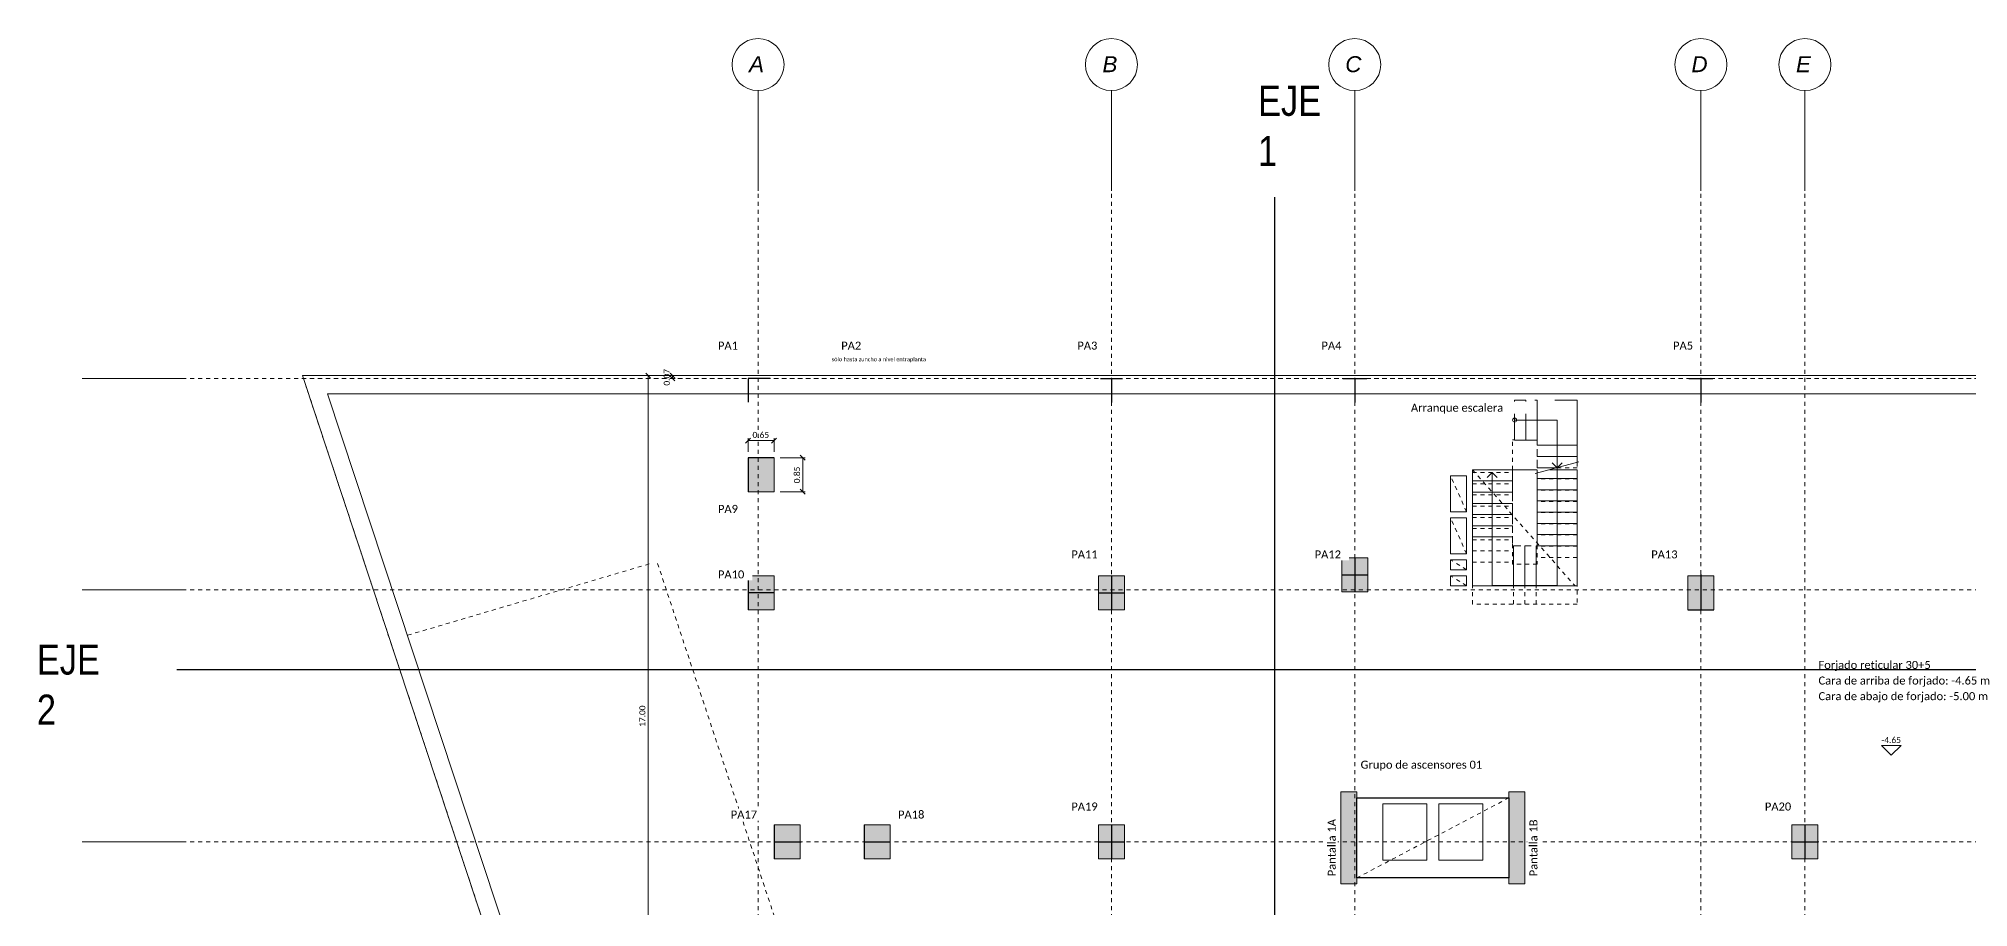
# Model space of a CAD drawing. Header units: millimetres. Extents: x -65 to 53, y -59 to 44.
# Drawn here: x -65.3 to -17.08, y 22.69 to 44.4 of the extents above; entities that cross this region are included whole.
import ezdxf

# ---------------------------------------------------------------- set-up
doc = ezdxf.new("R2010")
doc.units = ezdxf.units.MM
doc.linetypes.add('Trazo general', pattern=[0.001875, 0.00125, -0.000625])
for name, color, linetype, lineweight in [('0-AR-TXT', 7, 'Continuous', 5), ('0-AUX', 7, 'Continuous', 5), ('00-AUX-1', 7, 'Trazo general', 5), ('00-AUX-4', 7, 'Continuous', 5), ('1-AR-ESCALERA', 7, 'Continuous', 5), ('1-AR-ESCALERA-1', 7, 'Trazo general', 5), ('1-AR-PILARES', 7, 'Continuous', 5), ('1-AR-VISTA', 7, 'Continuous', 5), ('CS-COTAS-100', 7, 'Continuous', 5), ('CS-NIVELES', 7, 'Continuous', 5)]:
    doc.layers.add(name, color=color, linetype=linetype, lineweight=lineweight)
for name, color, linetype, lineweight, true_color in [('0-AR-TXT-1', 5, 'Continuous', 5, 0x0000ff), ('0-AR-TXT-2', 1, 'Continuous', 5, 0xff0000), ('00-AUX-2', 9, 'Trazo general', 5, 0x808080), ('00-AUX-3', 5, 'Continuous', 5, 0x0000ff), ('00-AUX-5', 7, 'Continuous', 25, 0xff8000), ('00-AUX-6', 5, 'Trazo general', 5, 0x0000ff), ('1-AR-PILARES-1', 7, 'Continuous', 5, 0xc0c0c0), ('CS-COTAS-1', 7, 'Continuous', 5, 0x544282), ('REJILLA-1', 7, 'Continuous', 5, 0x008080), ('REJILLA-2', 7, 'Trazo general', 5, 0x008080)]:
    doc.layers.add(name, color=color, linetype=linetype, lineweight=lineweight, true_color=true_color)
doc.layers.add('EJES DE REPLANTEO', color=30, linetype='Continuous')
doc.styles.add('Arial_I', font='ariali.ttf', dxfattribs={"height": 0.4})
doc.styles.add('Calibri', font='calibri.ttf', dxfattribs={"height": 0.2})
doc.styles.add('Calibri_1', font='calibri.ttf', dxfattribs={"height": 0.15})
doc.styles.add('Calibri_2', font='calibri.ttf', dxfattribs={"height": 0.1})
doc.styles.add('FS_Technic', font='technic_.ttf', dxfattribs={"height": 2.5})
doc.dimstyles.new('AIC_replanteo', dxfattribs={"dimscale": 0.3048, "dimtxt": 0.176602, "dimasz": 0.393701, "dimexe": 0.19685, "dimexo": 0.492126, "dimgap": 0.032808, "dimtad": 1, "dimrnd": 0.01, "dimzin": 0, "dimdsep": 46, "dimtxsty": 'Calibri_1', "dimblk1": 'OBLIQUE', "dimblk2": 'OBLIQUE', "dimsah": 1, "dimcen": 0.09, "dimazin": 0, "dimtfac": 1, "dimtdec": 4, "dimtix": 1, "dimtmove": 0, "dimatfit": 3, "dimfxl": 1, "dimtvp": 1, "dimtolj": 1, "dimtzin": 0, "dimarcsym": 2})

# ---------------------------------------------------------------- blocks, each defined once
blk = doc.blocks.new('Rejilla - Extremo de rejilla-3554-Sótano 1- forjado 01 - STR')
at = {"layer": '0-AUX'}
blk.add_circle((0, 0), 0.0065, dxfattribs=at)
blk = doc.blocks.new('Cotas de elevación - Cota vertical-26384-Sótano 1- forjado 01 - STR')
at = {"layer": 'CS-NIVELES'}
for p, q in [((0.00247, 0.00247), (-0.00247, 0.00247)), ((-0.00247, 0.00247), (0, 0)), ((0, 0), (0.00247, 0.00247))]:
    blk.add_line(p, q, dxfattribs=at)
blk = doc.blocks.new('DIMBLOCK1-Sótano 1- forjado 01 - STR')
at = {"layer": 'CS-COTAS-100', "color": 187, "true_color": 0x544282, "transparency": 16777216}
for p, q in [((-46.204, 33.928), (-46.77, 33.928)), ((-46.204, 33.078), (-46.204, 33.928)), ((-46.204, 33.928), (-46.144, 33.928)), ((-46.204, 33.078), (-46.77, 33.078)), ((-46.204, 33.078), (-46.144, 33.078))]:
    blk.add_line(p, q, dxfattribs=at)
at = {"layer": 'CS-COTAS-100', "color": 187, "lineweight": 15, "true_color": 0x544282, "transparency": 16777216}
for p, q in [((-46.204, 33.928), (-46.264, 33.988)), ((-46.204, 33.928), (-46.144, 33.868)), ((-46.204, 33.078), (-46.264, 33.138)), ((-46.204, 33.078), (-46.144, 33.018))]:
    blk.add_line(p, q, dxfattribs=at)
at = {"layer": 'CS-COTAS-100', "color": 0, "transparency": 16777216, "insert": (-46.422, 33.29), "char_height": 0.15, "width": 0.5107, "attachment_point": 1, "rotation": 90, "line_spacing_factor": 1.158048, "style": 'Calibri_1'}
blk.add_mtext('0.85', dxfattribs=at)
blk = doc.blocks.new('_Oblique')
at = {"color": 0, "linetype": 'ByBlock', "lineweight": -2}
blk.add_line((-0.5, -0.5), (0.5, 0.5), dxfattribs=at)
blk = doc.blocks.new('DIMBLOCK2-Sótano 1- forjado 01 - STR')
at = {"layer": 'CS-COTAS-100', "color": 187, "lineweight": 15, "true_color": 0x544282, "transparency": 16777216}
for p, q in [((-47.57, 34.355), (-47.63, 34.295)), ((-47.57, 34.355), (-47.51, 34.415)), ((-46.92, 34.355), (-46.98, 34.295)), ((-46.92, 34.355), (-46.86, 34.415))]:
    blk.add_line(p, q, dxfattribs=at)
at = {"layer": 'CS-COTAS-100', "color": 187, "true_color": 0x544282, "transparency": 16777216}
for p, q in [((-47.57, 34.355), (-47.57, 34.415)), ((-47.57, 34.355), (-46.92, 34.355)), ((-47.57, 34.355), (-47.57, 34.078)), ((-46.92, 34.355), (-46.92, 34.415)), ((-46.92, 34.355), (-46.92, 34.078))]:
    blk.add_line(p, q, dxfattribs=at)
at = {"layer": 'CS-COTAS-100', "color": 0, "transparency": 16777216, "insert": (-47.458, 34.573), "char_height": 0.15, "width": 0.5107, "attachment_point": 1, "line_spacing_factor": 1.158048, "style": 'Calibri_1'}
blk.add_mtext('0.65', dxfattribs=at)
blk = doc.blocks.new('DIMBLOCK14-Sótano 1- forjado 01 - STR')
at = {"layer": 'CS-COTAS-100', "color": 187, "lineweight": 15, "true_color": 0x544282, "transparency": 16777216}
for p, q in [((-50.067, 35.978), (-50.127, 36.038)), ((-50.067, 35.978), (-50.007, 35.918)), ((-50.067, 18.978), (-50.127, 19.038)), ((-50.067, 18.978), (-50.007, 18.918))]:
    blk.add_line(p, q, dxfattribs=at)
at = {"layer": 'CS-COTAS-100', "color": 187, "true_color": 0x544282, "transparency": 16777216}
for p, q in [((-50.067, 35.978), (-50.127, 35.978)), ((-50.067, 18.978), (-50.067, 35.978)), ((-50.067, 35.978), (-50.002, 35.978)), ((-50.067, 18.978), (-50.127, 18.978)), ((-50.067, 18.978), (-47.09, 18.978))]:
    blk.add_line(p, q, dxfattribs=at)
at = {"layer": 'CS-COTAS-100', "color": 0, "transparency": 16777216, "insert": (-50.285, 27.204), "char_height": 0.15, "width": 0.65661, "attachment_point": 1, "rotation": 90, "line_spacing_factor": 1.158048, "style": 'Calibri_1'}
blk.add_mtext('17.00', dxfattribs=at)
blk = doc.blocks.new('DIMBLOCK15-Sótano 1- forjado 01 - STR')
at = {"layer": 'CS-COTAS-100', "color": 187, "lineweight": 15, "true_color": 0x544282, "transparency": 16777216}
for p, q in [((-49.458, 35.978), (-49.518, 36.038)), ((-49.458, 35.908), (-49.518, 35.968)), ((-49.458, 35.978), (-49.398, 35.918)), ((-49.458, 35.908), (-49.398, 35.848))]:
    blk.add_line(p, q, dxfattribs=at)
at = {"layer": 'CS-COTAS-100', "color": 187, "true_color": 0x544282, "transparency": 16777216}
for p, q in [((-49.458, 35.978), (-49.518, 35.978)), ((-49.458, 35.908), (-49.518, 35.908)), ((-49.458, 35.908), (-49.458, 35.978)), ((-49.458, 35.978), (-49.393, 35.978)), ((-49.458, 35.908), (-49.393, 35.908))]:
    blk.add_line(p, q, dxfattribs=at)
at = {"layer": 'CS-COTAS-100', "color": 0, "transparency": 16777216, "insert": (-49.676, 35.73), "char_height": 0.15, "width": 0.5107, "attachment_point": 1, "rotation": 90, "line_spacing_factor": 1.158048, "style": 'Calibri_1'}
blk.add_mtext('0.07', dxfattribs=at)
blk = doc.blocks.new('zw$7473')
at = {"layer": 'EJES DE REPLANTEO'}
for p, q in [((-53.898, -79.782), (-53.898, 15.611)), ((26.908, 3.8), (-81.327, 3.8))]:
    blk.add_line(p, q, dxfattribs=at)
at = {"layer": 'EJES DE REPLANTEO', "char_height": 0.75, "attachment_point": 1, "style": 'FS_Technic'}
for s, insert, width in [('EJE 1', (-54.314, 18.392), 0.51538), ('EJE 2', (-84.828, 4.431), 0.22677)]:
    blk.add_mtext(s, dxfattribs=dict(at, insert=insert, width=width))

msp = doc.modelspace()

# ---------------------------------------------------------------- hatches: boundary and pattern name
at = {"layer": '1-AR-PILARES-1'}
for points in [[(-47.56992, 33.07799), (-46.91992, 33.07799), (-46.91992, 33.92799), (-47.56992, 33.92799)], [(-32.73492, 30.57799), (-32.08492, 30.57799), (-32.08492, 31.42799), (-32.73492, 31.42799)], [(-47.56992, 30.12799), (-46.91992, 30.12799), (-46.91992, 30.97799), (-47.56992, 30.97799)], [(-38.81492, 30.12799), (-38.16492, 30.12799), (-38.16492, 30.97799), (-38.81492, 30.97799)], [(-24.08492, 30.12799), (-23.43492, 30.12799), (-23.43492, 30.97799), (-24.08492, 30.97799)], [(-32.35992, 23.27799), (-32.35992, 25.57799), (-32.75992, 25.57799), (-32.75992, 23.27799)], [(-28.15992, 23.27799), (-28.15992, 25.57799), (-28.55992, 25.57799), (-28.55992, 23.27799)], [(-46.26992, 23.90299), (-46.26992, 24.75299), (-46.91992, 24.75299), (-46.91992, 23.90299)], [(-44.01992, 23.90299), (-44.01992, 24.75299), (-44.66992, 24.75299), (-44.66992, 23.90299)], [(-38.16492, 23.90299), (-38.16492, 24.75299), (-38.81492, 24.75299), (-38.81492, 23.90299)], [(-20.83492, 23.90299), (-20.83492, 24.75299), (-21.48492, 24.75299), (-21.48492, 23.90299)]]:
    msp.add_hatch(color=256, dxfattribs=at).paths.add_polyline_path(points)

# ---------------------------------------------------------------- linework, layer by layer
at = {"layer": '0-AUX'}
for p, q in [((-28.41492, 34.86799), (-28.13492, 34.86799)), ((-28.13492, 34.86799), (-27.85492, 34.86799)), ((-27.85492, 34.86799), (-27.35492, 34.86799)), ((-27.35492, 34.86799), (-27.35492, 34.23799)), ((-27.35492, 34.23799), (-27.35492, 33.95799)), ((-27.35492, 33.67799), (-27.47992, 33.80299)), ((-27.35492, 33.95799), (-27.35492, 33.67799)), ((-27.35492, 33.67799), (-27.22992, 33.80299)), ((-28.97146, 33.55799), (-29.09646, 33.43299)), ((-28.97146, 30.73805), (-28.97146, 33.55799)), ((-28.97146, 33.55799), (-28.84646, 33.43299)), ((-27.35492, 33.67799), (-27.35492, 30.73805)), ((-27.35492, 30.73805), (-28.97146, 30.73805))]:
    msp.add_line(p, q, dxfattribs=at)
msp.add_circle((-28.41492, 34.86799), 0.05, dxfattribs=at)
at = {"layer": '00-AUX-1'}
for p, q in [((-30.01492, 32.57799), (-30.01492, 33.47799)), ((-30.01492, 33.47799), (-29.61492, 33.47799)), ((-29.61492, 32.57799), (-30.01492, 33.47799)), ((-29.61492, 33.47799), (-29.61492, 32.57799)), ((-29.46492, 33.62799), (-26.90492, 30.72799)), ((-29.61492, 32.57799), (-30.01492, 32.57799)), ((-30.01492, 31.52799), (-30.01492, 32.42799)), ((-30.01492, 32.42799), (-29.61492, 32.42799)), ((-29.61492, 31.52799), (-30.01492, 32.42799)), ((-29.61492, 32.42799), (-29.61492, 31.52799)), ((-29.61492, 31.52799), (-30.01492, 31.52799)), ((-29.61492, 31.37799), (-30.01492, 31.37799)), ((-30.01492, 31.37799), (-30.01492, 31.12799)), ((-29.61492, 31.12799), (-30.01492, 31.37799)), ((-29.61492, 31.12799), (-29.61492, 31.37799)), ((-50.036, 31.27415), (-56.08176, 29.49067)), ((-41.50831, 6.12726), (-49.84611, 31.33695)), ((-30.01492, 31.12799), (-29.61492, 31.12799)), ((-30.01492, 30.72799), (-30.01492, 30.97799)), ((-30.01492, 30.97799), (-29.61492, 30.97799)), ((-29.61492, 30.72799), (-30.01492, 30.97799)), ((-29.61492, 30.97799), (-29.61492, 30.72799)), ((-29.61492, 30.72799), (-30.01492, 30.72799)), ((-32.35992, 25.42799), (-28.55992, 25.42799)), ((-32.35992, 23.42799), (-28.55992, 25.42799)), ((-28.55992, 23.42799), (-32.35992, 23.42799))]:
    msp.add_line(p, q, dxfattribs=at)
at = {"layer": '00-AUX-2'}
for p, q in [((-28.46492, 33.02799), (-28.46492, 34.38799)), ((-28.41492, 34.37799), (-28.46492, 34.37799))]:
    msp.add_line(p, q, dxfattribs=at)
at = {"layer": '00-AUX-3'}
for p, q in [((-31.70992, 25.27578), (-30.60992, 25.27578)), ((-31.70992, 23.87578), (-31.70992, 25.27578)), ((-30.60992, 25.27578), (-30.60992, 23.87578)), ((-29.20992, 25.27578), (-30.30992, 25.27578)), ((-30.30992, 25.27578), (-30.30992, 23.87578)), ((-29.20992, 23.87578), (-29.20992, 25.27578)), ((-30.60992, 23.87578), (-31.70992, 23.87578)), ((-30.30992, 23.87578), (-29.20992, 23.87578))]:
    msp.add_line(p, q, dxfattribs=at)
at = {"layer": '00-AUX-4'}
for p, q in [((-58.70133, 35.97799), (43.26008, 35.97799)), ((-58.70133, 35.97799), (-47.34507, 1.64261)), ((-58.07852, 35.52799), (42.81008, 35.52799)), ((-58.07852, 35.52799), (-46.91783, 1.78392))]:
    msp.add_line(p, q, dxfattribs=at)
at = {"layer": '00-AUX-5'}
for p, q in [((-47.01992, 35.90799), (-47.56992, 35.90799)), ((-47.56992, 35.90799), (-47.56992, 35.31799)), ((-38.76492, 35.90787), (-38.21492, 35.90787)), ((-38.48992, 35.90787), (-38.48992, 35.30787)), ((-32.70992, 35.90787), (-32.10992, 35.90787)), ((-32.40992, 35.90787), (-32.40992, 35.30787)), ((-24.05992, 35.90787), (-23.45992, 35.90787)), ((-23.75992, 35.90787), (-23.75992, 35.30787)), ((-46.91992, 33.92799), (-47.56992, 33.92799)), ((-47.56992, 33.92799), (-47.56992, 33.07799)), ((-32.40992, 31.42799), (-32.40992, 30.57799)), ((-47.56992, 30.97799), (-47.56992, 30.12799)), ((-38.48992, 30.97799), (-38.48992, 30.12799)), ((-32.73492, 31.00299), (-32.08492, 31.00299)), ((-23.75992, 31.00799), (-23.75992, 30.12799)), ((-46.91992, 30.55299), (-47.56992, 30.55299)), ((-38.81492, 30.55299), (-38.16492, 30.55299)), ((-24.08492, 30.12799), (-23.43492, 30.12799)), ((-32.35992, 25.42799), (-28.55992, 25.42799)), ((-32.35992, 23.42799), (-32.35992, 25.42799)), ((-28.55992, 25.42799), (-28.55992, 23.42799)), ((-46.91992, 24.75299), (-46.91992, 23.90299)), ((-44.66992, 24.75299), (-44.66992, 23.90299)), ((-38.48992, 24.75299), (-38.48992, 23.90299)), ((-21.15992, 24.75299), (-21.15992, 23.90299)), ((-46.91992, 24.32799), (-46.23992, 24.32799)), ((-44.66992, 24.32799), (-44.01992, 24.32799)), ((-38.81492, 24.32799), (-38.16492, 24.32799)), ((-21.48492, 24.32799), (-20.83492, 24.32799)), ((-28.55992, 23.42799), (-32.35992, 23.42799))]:
    msp.add_line(p, q, dxfattribs=at)
at = {"layer": '00-AUX-6'}
for p, q in [((-58.72133, 35.90799), (43.26008, 35.90799)), ((-58.70133, 35.97799), (43.26008, 35.97799)), ((-58.70133, 35.97799), (-47.49795, 2.10486))]:
    msp.add_line(p, q, dxfattribs=at)
at = {"layer": '1-AR-ESCALERA'}
for p, q in [((-28.41492, 35.36799), (-28.41492, 34.36799)), ((-28.41492, 35.36799), (-28.13492, 35.36799)), ((-28.41492, 35.36799), (-28.41492, 34.36799)), ((-28.13492, 35.36799), (-28.13492, 34.36799)), ((-27.91252, 35.36799), (-27.85492, 35.36799)), ((-27.85492, 35.36799), (-27.85492, 34.36799)), ((-27.41012, 35.36799), (-26.85492, 35.36799)), ((-26.85492, 35.36799), (-26.85492, 33.81196)), ((-28.41492, 34.36799), (-27.85492, 34.36799)), ((-27.85492, 34.36799), (-27.85492, 34.23799)), ((-26.85492, 34.23799), (-27.85492, 34.23799)), ((-27.90322, 33.53107), (-26.80662, 33.8249)), ((-27.85492, 34.14079), (-27.85492, 33.95799)), ((-26.85492, 33.95799), (-27.85492, 33.95799)), ((-27.85492, 33.87839), (-27.85492, 33.67799)), ((-29.46492, 33.62799), (-28.46492, 33.62799)), ((-29.46492, 33.34799), (-28.46492, 33.34799)), ((-28.46492, 33.36505), (-28.46492, 33.62799)), ((-28.46492, 33.1021), (-28.46492, 33.34799)), ((-27.35492, 33.67799), (-27.85492, 33.67799)), ((-27.85492, 33.61599), (-27.85492, 33.54401)), ((-27.85492, 33.54401), (-27.85492, 31.72799)), ((-26.85492, 33.40799), (-27.85492, 33.40799)), ((-29.46492, 33.06799), (-28.46492, 33.06799)), ((-28.46492, 32.83916), (-28.46492, 33.06799)), ((-26.85492, 33.12799), (-27.85492, 33.12799)), ((-26.85492, 32.84799), (-27.85492, 32.84799)), ((-29.46492, 32.78799), (-28.46492, 32.78799)), ((-29.46492, 32.50799), (-28.46492, 32.50799)), ((-28.46492, 32.57622), (-28.46492, 32.78799)), ((-28.46492, 32.31328), (-28.46492, 32.50799)), ((-26.85492, 32.56799), (-27.85492, 32.56799)), ((-29.46492, 32.22799), (-28.46492, 32.22799)), ((-29.46492, 31.94799), (-28.46492, 31.94799)), ((-28.46492, 32.05034), (-28.46492, 32.22799)), ((-28.46492, 31.7874), (-28.46492, 31.94799)), ((-26.85492, 32.28799), (-27.85492, 32.28799)), ((-26.85492, 32.00799), (-27.85492, 32.00799)), ((-28.26139, 31.72799), (-28.43992, 31.72799)), ((-28.43992, 30.72799), (-28.43992, 31.72799)), ((-27.99845, 31.72799), (-28.15992, 31.72799)), ((-28.15992, 30.72799), (-28.15992, 31.72799)), ((-27.85492, 31.72799), (-27.87992, 31.72799)), ((-27.87992, 30.72799), (-27.87992, 31.72799)), ((-26.85492, 31.72799), (-27.85492, 31.72799))]:
    msp.add_line(p, q, dxfattribs=at)
at = {"layer": '1-AR-ESCALERA-1'}
for p, q in [((-26.85492, 33.81196), (-26.85492, 30.26799)), ((-29.46492, 33.55799), (-28.46492, 33.55799)), ((-29.46492, 30.26799), (-29.46492, 33.55799)), ((-29.46492, 33.27799), (-28.46492, 33.27799)), ((-28.46492, 31.26799), (-28.46492, 33.55799)), ((-27.85492, 33.54401), (-27.85492, 31.26799)), ((-26.85492, 33.39799), (-27.85492, 33.39799)), ((-26.85492, 33.67799), (-27.35492, 33.67799)), ((-29.46492, 32.99799), (-28.46492, 32.99799)), ((-26.85492, 33.11799), (-27.85492, 33.11799)), ((-26.85492, 32.83799), (-27.85492, 32.83799)), ((-29.46492, 32.71799), (-28.46492, 32.71799)), ((-29.46492, 32.43799), (-28.46492, 32.43799)), ((-26.85492, 32.55799), (-27.85492, 32.55799)), ((-29.46492, 32.15799), (-28.46492, 32.15799)), ((-29.46492, 31.87799), (-28.46492, 31.87799)), ((-26.85492, 32.27799), (-27.85492, 32.27799)), ((-26.85492, 31.99799), (-27.85492, 31.99799)), ((-29.46492, 31.59799), (-28.46492, 31.59799)), ((-26.85492, 31.71799), (-27.85492, 31.71799)), ((-26.85492, 31.43799), (-27.85492, 31.43799)), ((-29.46492, 31.31799), (-28.46492, 31.31799)), ((-27.85492, 31.26799), (-28.46492, 31.26799)), ((-28.43992, 30.26799), (-28.43992, 31.26799)), ((-28.15992, 30.26799), (-28.15992, 31.26799)), ((-27.87992, 30.26799), (-27.87992, 31.26799)), ((-26.85492, 30.26799), (-29.46492, 30.26799))]:
    msp.add_line(p, q, dxfattribs=at)
at = {"layer": '1-AR-PILARES'}
for p, q in [((-46.91992, 33.92799), (-47.56992, 33.92799)), ((-47.56992, 33.92799), (-47.56992, 33.07799)), ((-46.91992, 33.07799), (-46.91992, 33.92799)), ((-47.56992, 33.07799), (-46.91992, 33.07799)), ((-32.08492, 31.42799), (-32.73492, 31.42799)), ((-32.73492, 31.42799), (-32.73492, 30.57799)), ((-32.08492, 30.57799), (-32.08492, 31.42799)), ((-46.91992, 30.97799), (-47.56992, 30.97799)), ((-47.56992, 30.97799), (-47.56992, 30.12799)), ((-46.91992, 30.12799), (-46.91992, 30.97799)), ((-38.16492, 30.97799), (-38.81492, 30.97799)), ((-38.81492, 30.97799), (-38.81492, 30.12799)), ((-38.16492, 30.12799), (-38.16492, 30.97799)), ((-23.43492, 30.97799), (-24.08492, 30.97799)), ((-24.08492, 30.97799), (-24.08492, 30.12799)), ((-23.43492, 30.12799), (-23.43492, 30.97799)), ((-32.73492, 30.57799), (-32.08492, 30.57799)), ((-47.56992, 30.12799), (-46.91992, 30.12799)), ((-38.81492, 30.12799), (-38.16492, 30.12799)), ((-24.08492, 30.12799), (-23.43492, 30.12799)), ((-32.75992, 25.57799), (-32.75992, 23.27799)), ((-32.35992, 25.57799), (-32.75992, 25.57799)), ((-32.35992, 23.27799), (-32.35992, 25.57799)), ((-28.55992, 25.57799), (-28.55992, 23.27799)), ((-28.15992, 25.57799), (-28.55992, 25.57799)), ((-28.15992, 23.27799), (-28.15992, 25.57799)), ((-46.26992, 24.75299), (-46.91992, 24.75299)), ((-46.91992, 24.75299), (-46.91992, 23.90299)), ((-46.26992, 23.90299), (-46.26992, 24.75299)), ((-44.01992, 24.75299), (-44.66992, 24.75299)), ((-44.66992, 24.75299), (-44.66992, 23.90299)), ((-44.01992, 23.90299), (-44.01992, 24.75299)), ((-38.81492, 24.75299), (-38.81492, 23.90299)), ((-38.16492, 24.75299), (-38.81492, 24.75299)), ((-38.16492, 23.90299), (-38.16492, 24.75299)), ((-21.48492, 24.75299), (-21.48492, 23.90299)), ((-20.83492, 24.75299), (-21.48492, 24.75299)), ((-20.83492, 23.90299), (-20.83492, 24.75299)), ((-46.91992, 23.90299), (-46.26992, 23.90299)), ((-44.66992, 23.90299), (-44.01992, 23.90299)), ((-38.81492, 23.90299), (-38.16492, 23.90299)), ((-21.48492, 23.90299), (-20.83492, 23.90299)), ((-32.75992, 23.27799), (-32.35992, 23.27799)), ((-28.55992, 23.27799), (-28.15992, 23.27799))]:
    msp.add_line(p, q, dxfattribs=at)
at = {"layer": '1-AR-VISTA'}
for p, q in [((42.81008, 35.52799), (-58.07852, 35.52799)), ((-58.07852, 35.52799), (-53.33458, 21.18481)), ((-30.01492, 32.57799), (-30.01492, 33.47799)), ((-30.01492, 33.47799), (-29.61492, 33.47799)), ((-29.61492, 33.47799), (-29.61492, 32.57799)), ((-29.46492, 33.62799), (-27.85492, 33.62799)), ((-29.46492, 30.72799), (-29.46492, 33.62799)), ((-27.54152, 33.62799), (-26.85492, 33.62799)), ((-26.85492, 33.62799), (-26.85492, 30.72799)), ((-29.61492, 32.57799), (-30.01492, 32.57799)), ((-30.01492, 31.52799), (-30.01492, 32.42799)), ((-30.01492, 32.42799), (-29.61492, 32.42799)), ((-29.61492, 32.42799), (-29.61492, 31.52799)), ((-29.61492, 31.52799), (-30.01492, 31.52799)), ((-30.01492, 31.12799), (-30.01492, 31.37799)), ((-30.01492, 31.37799), (-29.61492, 31.37799)), ((-29.61492, 31.37799), (-29.61492, 31.12799)), ((-29.61492, 31.12799), (-30.01492, 31.12799)), ((-30.01492, 30.72799), (-30.01492, 30.97799)), ((-30.01492, 30.97799), (-29.61492, 30.97799)), ((-29.61492, 30.97799), (-29.61492, 30.72799)), ((-29.61492, 30.72799), (-30.01492, 30.72799)), ((-26.85492, 30.72799), (-29.46492, 30.72799)), ((-32.35992, 25.42799), (-28.55992, 25.42799)), ((-28.55992, 23.42799), (-32.35992, 23.42799))]:
    msp.add_line(p, q, dxfattribs=at)
at = {"layer": 'REJILLA-1'}
for p, q in [((-47.31992, 40.60006), (-47.31992, 43.10006)), ((-38.48992, 40.60006), (-38.48992, 43.10006)), ((-32.40992, 40.60006), (-32.40992, 43.10006)), ((-23.75992, 40.60006), (-23.75992, 43.10006)), ((-21.15992, 40.60006), (-21.15992, 43.10006)), ((-64.20992, 35.90799), (-61.70992, 35.90799)), ((-64.20992, 30.62799), (-61.70992, 30.62799)), ((-64.20992, 24.32799), (-61.70992, 24.32799))]:
    msp.add_line(p, q, dxfattribs=at)
at = {"layer": 'REJILLA-2'}
for p, q in [((-47.31992, -55.77901), (-47.31992, 40.60006)), ((-38.48992, -55.77901), (-38.48992, 40.60006)), ((-32.40992, -55.77901), (-32.40992, 40.60006)), ((-23.75992, -55.77901), (-23.75992, 40.60006)), ((-21.15992, -55.77901), (-21.15992, 40.60006)), ((-61.70992, 35.90799), (48.77676, 35.90799)), ((-61.70992, 30.62799), (48.77676, 30.62799)), ((-61.70992, 24.32799), (48.77676, 24.32799))]:
    msp.add_line(p, q, dxfattribs=at)

# ---------------------------------------------------------------- block references
at = {"layer": '0-AUX', "xscale": 99.99999999999993, "yscale": 99.99999999999993, "zscale": 99.99999999999993}
for p in [(-47.31992, 43.75006), (-38.48992, 43.75006), (-32.40992, 43.75006), (-23.75992, 43.75006), (-21.15992, 43.75006)]:
    msp.add_blockref('Rejilla - Extremo de rejilla-3554-Sótano 1- forjado 01 - STR', p, dxfattribs=at)
at = {"layer": 'CS-NIVELES', "xscale": 99.99999999999993, "yscale": 99.99999999999993, "zscale": 99.99999999999993}
msp.add_blockref('Cotas de elevación - Cota vertical-26384-Sótano 1- forjado 01 - STR', (-19.00171, 26.49154), dxfattribs=at)

# ---------------------------------------------------------------- texts
at = {"layer": '0-AR-TXT-1', "char_height": 0.2, "attachment_point": 1, "style": 'Calibri', "bg_fill": 3, "box_fill_scale": 1.25, "bg_fill_color": 256, "bg_fill_true_color": 13158600, "bg_fill_transparency": 0}
for s, insert, width in [('PA1', (-48.32086, 36.82878), 0.6172994), ('PA2', (-45.24086, 36.82878), 0.6172994), ('PA13', (-25.00086, 31.6123), 0.8097044)]:
    msp.add_mtext(s, dxfattribs=dict(at, insert=insert, width=width))
at = {"layer": '0-AR-TXT-2', "insert": (-20.82084, 28.85052), "char_height": 0.2, "width": 3.4472562, "attachment_point": 1, "style": 'Calibri', "bg_fill": 3, "box_fill_scale": 1.25, "bg_fill_color": 256, "bg_fill_true_color": 13158600, "bg_fill_transparency": 0}
msp.add_mtext('Forjado reticular 30+5', dxfattribs=at)
at = {"layer": 'CS-NIVELES', "insert": (-19.24806, 26.94945), "char_height": 0.15, "width": 0.5912343, "attachment_point": 1, "line_spacing_factor": 1.158048, "style": 'Calibri_1'}
msp.add_mtext('-4.65', dxfattribs=at)

# ---------------------------------------------------------------- dimensions: what is measured, and where the dimension line sits
at = {"layer": 'CS-COTAS-1'}
for base, p1, p2, override, picture, middle in [((-49.45784, 35.97799), (-49.54269, 35.90799), (-49.54269, 35.97799), {"dimpost": '<>', "dimfxl": 0.07}, 'DIMBLOCK15-Sótano 1- forjado 01 - STR', (-49.54468, 35.94299)), ((-46.20378, 33.92799), (-46.91992, 33.07799), (-46.91992, 33.92799), {"dimpost": '<>', "dimfxl": 0.85}, 'DIMBLOCK1-Sótano 1- forjado 01 - STR', (-46.29063, 33.50299))]:
    dim = msp.add_linear_dim(base=base, p1=p1, p2=p2, angle=90, dimstyle='AIC_replanteo', override=override, dxfattribs=at)
    dim.commit()
    dim.dimension.update_dxf_attribs({"geometry": picture, "text_midpoint": middle})
dim = msp.add_linear_dim(base=(-46.91992, 34.35535), p1=(-47.56992, 33.92799), p2=(-46.91992, 33.92799), dimstyle='AIC_replanteo', override={"dimpost": '<>', "dimfxl": 0.65}, dxfattribs=at)
dim.commit()
dim.dimension.update_dxf_attribs({"geometry": 'DIMBLOCK2-Sótano 1- forjado 01 - STR', "text_midpoint": (-47.24492, 34.4422)})

# ---------------------------------------------------------------- next in the draw order: texts
at = {"layer": '0-AR-TXT', "insert": (-45.4783, 36.43847), "char_height": 0.1, "width": 2.95021, "attachment_point": 1, "style": 'Calibri_2', "bg_fill": 3, "box_fill_scale": 1.25, "bg_fill_color": 256, "bg_fill_true_color": 13158600, "bg_fill_transparency": 0}
msp.add_mtext('sólo hasta zuncho a nivel entraplanta', dxfattribs=at)
at = {"layer": '0-AR-TXT-1', "char_height": 0.2, "attachment_point": 1, "style": 'Calibri', "bg_fill": 3, "box_fill_scale": 1.25, "bg_fill_color": 256, "bg_fill_true_color": 13158600, "bg_fill_transparency": 0}
for s, insert, width in [('PA3', (-39.34086, 36.82878), 0.6172994), ('PA4', (-33.24086, 36.82878), 0.6172994), ('PA5', (-24.45521, 36.82878), 0.6172994), ('Arranque escalera', (-31.00543, 35.27662), 2.8540075), ('PA9', (-48.32086, 32.7489), 0.6172994), ('PA11', (-39.49086, 31.6123), 0.8097044), ('PA12', (-33.41086, 31.6123), 0.8097044), ('PA10', (-48.32086, 31.1123), 0.8097044), ('Grupo de ascensores 01', (-32.26257, 26.35801), 3.7438806), ('PA17', (-48.00086, 25.1123), 0.8097044), ('PA18', (-43.82086, 25.1123), 0.8097044), ('PA19', (-39.49086, 25.3123), 0.8097044), ('PA20', (-22.16086, 25.3123), 0.8097044)]:
    msp.add_mtext(s, dxfattribs=dict(at, insert=insert, width=width))
at = {"layer": '0-AR-TXT-1', "char_height": 0.2, "attachment_point": 1, "rotation": 90, "style": 'Calibri', "bg_fill": 3, "box_fill_scale": 1.25, "bg_fill_color": 256, "bg_fill_true_color": 13158600, "bg_fill_transparency": 0}
for s, insert, width in [('Pantalla 1A', (-33.08368, 23.47093), 1.7637125), ('Pantalla 1B', (-28.04368, 23.47093), 1.7476787)]:
    msp.add_mtext(s, dxfattribs=dict(at, insert=insert, width=width))
at = {"layer": '0-AR-TXT-2', "insert": (-20.82084, 28.46026), "char_height": 0.2, "width": 5.3793231, "attachment_point": 1, "style": 'Calibri', "bg_fill": 3, "box_fill_scale": 1.25, "bg_fill_color": 256, "bg_fill_true_color": 13158600, "bg_fill_transparency": 0}
msp.add_mtext('Cara de arriba de forjado: -4.65 m ', dxfattribs=at)
at = {"layer": '0-AUX', "char_height": 0.4, "attachment_point": 1, "style": 'Arial_I', "bg_fill": 3, "box_fill_scale": 1.25, "bg_fill_color": 256, "bg_fill_true_color": 13158600, "bg_fill_transparency": 0}
for s, insert, width in [('\\fArial|b0|i1|c0|p34|;A', (-47.54291, 43.96099), 0.4569619), ('\\fArial|b0|i1|c0|p34|;B', (-38.71291, 43.96099), 0.4569619), ('\\fArial|b0|i1|c0|p34|;C', (-32.64591, 43.96099), 0.4890294), ('\\fArial|b0|i1|c0|p34|;D', (-23.99591, 43.96099), 0.4890294), ('\\fArial|b0|i1|c0|p34|;E', (-21.38291, 43.96099), 0.4569619)]:
    msp.add_mtext(s, dxfattribs=dict(at, insert=insert, width=width))

# ---------------------------------------------------------------- next in the draw order: texts
at = {"layer": '0-AR-TXT-2', "insert": (-20.82084, 28.07), "char_height": 0.2, "width": 5.3071712, "attachment_point": 1, "style": 'Calibri', "bg_fill": 3, "box_fill_scale": 1.25, "bg_fill_color": 256, "bg_fill_true_color": 13158600, "bg_fill_transparency": 0}
msp.add_mtext('Cara de abajo de forjado: -5.00 m ', dxfattribs=at)

# ---------------------------------------------------------------- next in the draw order: dimensions: what is measured, and where the dimension line sits
at = {"layer": 'CS-COTAS-1'}
dim = msp.add_linear_dim(base=(-50.06692, 35.97799), p1=(-46.93992, 18.97799), p2=(-50.15177, 35.97799), angle=90, dimstyle='AIC_replanteo', override={"dimpost": '<>', "dimfxl": 17.300751}, dxfattribs=at)
dim.commit()
dim.dimension.update_dxf_attribs({"geometry": 'DIMBLOCK14-Sótano 1- forjado 01 - STR', "text_midpoint": (-50.15376, 27.47799)})

# ---------------------------------------------------------------- next in the draw order: block references
msp.add_blockref('zw$7473', (19.48854, 24.82822))

doc.saveas('drawing.dxf')
